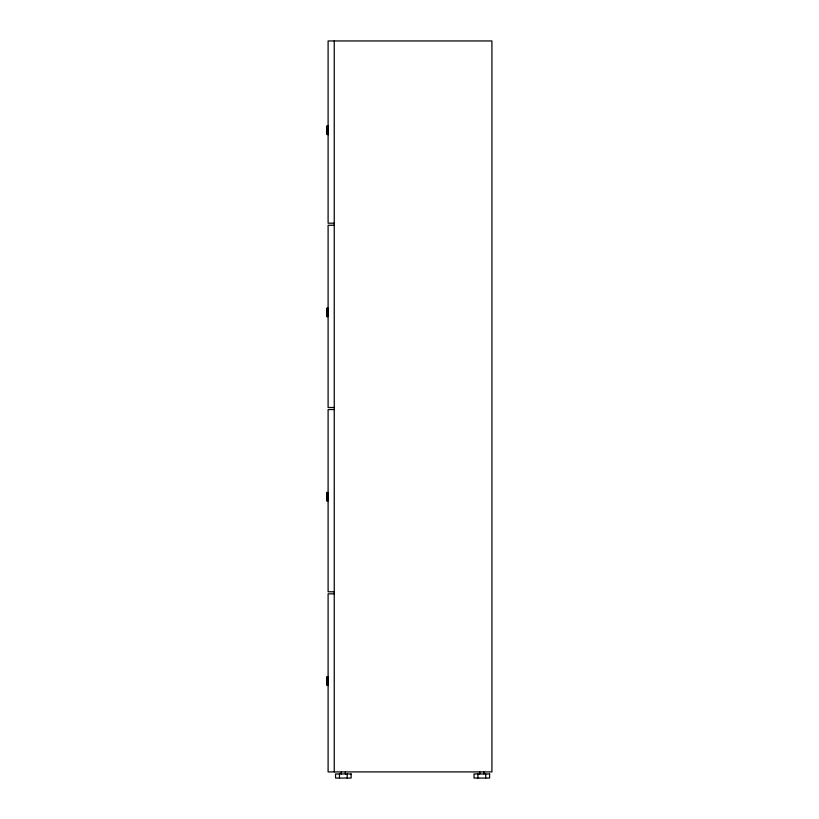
<?xml version="1.0" encoding="UTF-8"?>
<svg xmlns="http://www.w3.org/2000/svg" width="819" height="819" viewBox="0 0 819 819"><rect width="100%" height="100%" fill="white"/><g stroke="black" fill="none" stroke-linecap="round" stroke-linejoin="round"><path stroke-width="1.23" d="M327.088 681.203L327.088 685.503L327.078 681.408M327.078 680.824L327.088 676.525L327.088 680.63L328.102 680.63L328.102 676.781M327.088 496.908L327.088 501.208L327.078 497.655M327.078 496.529L327.088 492.229L327.088 496.334L328.102 496.334L328.102 492.485M327.088 312.612L327.088 316.912L327.078 312.817M327.078 312.234L327.088 307.934L327.088 312.039L328.102 312.039L328.102 308.19M327.088 131.716L327.088 130.375M327.078 129.986L327.078 128.644M327.088 497.993L327.078 498.536M327.078 495.454L327.088 494.522L327.088 495.3M327.078 128.491L327.088 129.238M327.088 131.869L327.078 131.122M328.102 133.63L328.102 134.613L328.102 130.968M328.102 316.513L328.102 313.216M328.102 500.798L328.102 497.512M328.102 685.093L328.102 681.807M334.244 223.198L328.102 223.198L328.102 40.95L491.922 40.95L491.922 771.907L328.102 771.907L328.102 593.836L334.244 593.836M334.244 225.245L328.102 225.245L328.102 407.493L334.244 407.493M334.244 409.541L328.102 409.541L328.102 591.789L334.244 591.789M328.102 126.484L328.102 125.696L328.102 129.791L327.078 129.791L327.088 125.696L327.088 134.613L327.078 130.569M327.078 497.113L327.078 498.628M327.088 679.596C327.078 676.965 327.088 685.022 327.078 682.442M485.698 773.955L485.698 778.05M483.855 771.907L483.855 773.955M479.76 771.907L479.76 773.955M477.917 773.955L477.917 778.05M347.225 773.955L347.225 778.05M345.383 771.907L345.383 773.955M341.288 771.907L341.288 773.955M339.445 773.955L339.445 778.05M334.244 40.95L334.244 771.907M327.088 311.64L327.078 313.216M327.088 495.935L327.078 497.512M351.116 773.955L335.555 773.955L335.555 778.05L351.116 778.05L351.116 773.955M489.588 773.955L474.027 773.955L474.027 778.05L489.588 778.05L489.588 773.955"/></g></svg>
